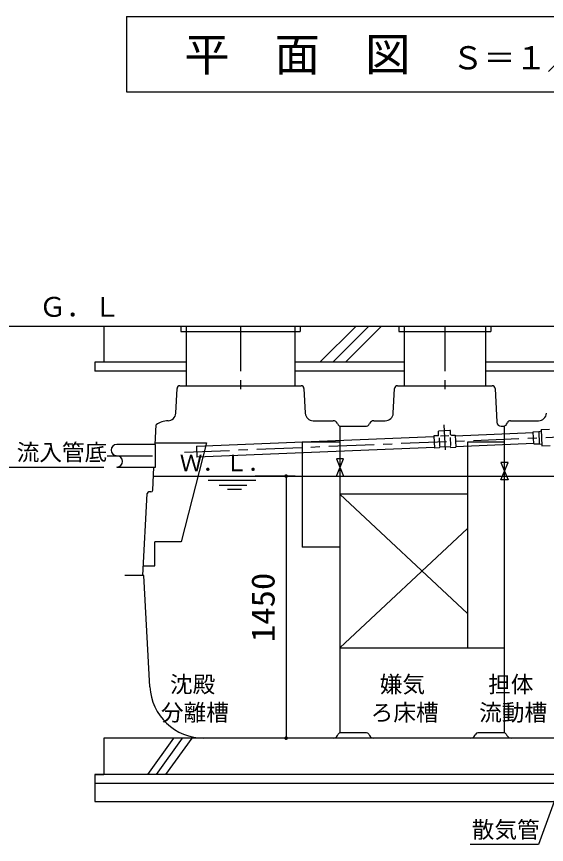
# Model space of a CAD drawing. Units: millimetres, scale not verified. Extents: x -14850 to 14850, y -10500 to 10500.
# Drawn here: x -10903 to -7972, y -6443 to -1863 of the extents above; entities that cross this region are included whole.
import ezdxf
from ezdxf.enums import TextEntityAlignment as Align

# ---------------------------------------------------------------- set-up
doc = ezdxf.new("R2010")
doc.units = ezdxf.units.MM
doc.header["$LTSCALE"] = 50
doc.linetypes.add('CHAIN1', pattern=[8, 5, -1, 1, -1])
for name, color, linetype, lineweight in [('0-0_機器', 2, 'Continuous', 25), ('0-1_空気管', 3, 'Continuous', 25), ('0-3_水管', 3, 'Continuous', 25), ('0-5_製作', 5, 'Continuous', 25)]:
    doc.layers.add(name, color=color, linetype=linetype, lineweight=lineweight)
doc.styles.add('ＭＳ ゴシック', font='')
doc.styles.get('ＭＳ ゴシック').set_extended_font_data('MS Gothic')

msp = doc.modelspace()

# ---------------------------------------------------------------- linework, layer by layer
at = {"layer": '0-0_機器'}
for p, q in [((-10594.27, -3575), (-6473.86, -3575)), ((-10419.26, -3575), (-10419.26, -3775)), ((-9994.26, -3575), (-9994.26, -3605)), ((-9994.26, -3605), (-9334.26, -3605)), ((-9964.26, -3575), (-9964.26, -3905)), ((-9364.26, -3575), (-9364.26, -3905)), ((-9334.26, -3575), (-9334.26, -3605)), ((-9225.18, -3775), (-9025.18, -3575)), ((-9154.46, -3775), (-8954.46, -3575)), ((-9083.75, -3775), (-8883.75, -3575)), ((-8789.26, -3575), (-8789.26, -3605)), ((-8789.26, -3605), (-8279.26, -3605)), ((-8759.26, -3575), (-8759.26, -3905)), ((-8309.26, -3575), (-8309.26, -3905)), ((-8279.26, -3575), (-8279.26, -3605)), ((-10469.26, -3775), (-10469.26, -3825)), ((-9964.26, -3775), (-10469.26, -3775)), ((-8759.26, -3775), (-9364.26, -3775)), ((-7914.26, -3775), (-8309.26, -3775)), ((-9964.26, -3825), (-10469.26, -3825)), ((-8759.26, -3825), (-9364.26, -3825)), ((-7914.26, -3825), (-8309.26, -3825)), ((-10419.26, -5855), (-10419.26, -6055.01)), ((-6819.26, -5855), (-10419.26, -5855)), ((-10034.2, -5855), (-10178.54, -6055.01)), ((-10128.54, -6055.01), (-9984.2, -5855)), ((-9934.2, -5855), (-10078.54, -6055.01)), ((-6769.26, -6055.01), (-10469.26, -6055.01)), ((-10469.26, -6055.01), (-10469.26, -6205.01)), ((-6769.26, -6105), (-10469.26, -6105)), ((-10469.26, -6205.01), (-6769.26, -6205.01))]:
    msp.add_line(p, q, dxfattribs=at)
at = {"layer": '0-0_機器', "color": 3}
msp.add_line((-10469.26, -6055.01), (-10419.26, -6055.01), dxfattribs=at)
at = {"layer": '0-1_空気管', "linetype": 'CHAIN1'}
for p, q in [((-9664.26, -3575), (-9664.26, -3970.58)), ((-8534.26, -3575), (-8534.26, -3970.58)), ((-8539.31, -4120.55), (-8531.8, -4259.2)), ((-9974.26, -4273.01), (-7613.76, -4176)), ((-10400.82, -4292.51), (-10115.26, -4292.51))]:
    msp.add_line(p, q, dxfattribs=at)
at = {"layer": '0-1_空気管'}
for p, q in [((-10022.44, -4057.32), (-10015.25, -3920.17)), ((-9999.27, -3905), (-9329.25, -3905)), ((-9313.27, -3920.17), (-9306.09, -4057.31)), ((-8819.44, -4057.31), (-8812.25, -3920.17)), ((-8796.27, -3905), (-8272.25, -3905)), ((-8256.27, -3920.17), (-8246.52, -4106.26)), ((-10136.27, -4230), (-10130.6, -4121.86)), ((-9262.15, -4099), (-9151.62, -4099)), ((-9128.37, -4113.38), (-9124.42, -4121.27)), ((-8954.1, -4121.27), (-8950.16, -4113.38)), ((-8926.9, -4099), (-8863.38, -4099)), ((-8192.44, -4117.95), (-8188.5, -4110.06)), ((-8170.61, -4099), (-8016.38, -4099)), ((-9114.26, -4128.8), (-9114.26, -5825.22)), ((-9111.9, -4129.01), (-8966.62, -4129.01)), ((-8506.71, -4153.65), (-8570.16, -4156.26)), ((-8569.11, -4181.73), (-8570.16, -4156.26)), ((-8476.54, -4181.43), (-8045.13, -4163.71)), ((-8222.55, -4129.01), (-8210.33, -4129.01)), ((-8204.26, -5825.22), (-8204.26, -4128.06)), ((-8042.52, -4227.15), (-8045.27, -4160.21)), ((-8015.3, -4158.98), (-8012.55, -4225.92)), ((-8000.78, -4146.87), (-7955.82, -4145.02)), ((-8000.78, -4146.87), (-7997.09, -4236.8)), ((-9907.77, -4240.25), (-8594.44, -4186.28)), ((-8566, -4194.22), (-8564.17, -4238.58)), ((-8512.05, -4181.99), (-8559.01, -4183.92)), ((-8504.24, -4191.68), (-8502.42, -4236.04)), ((-8497.27, -4178.78), (-8476.69, -4177.94)), ((-8476.69, -4177.94), (-8473.93, -4244.88)), ((-10135.79, -4221.01), (-9852.97, -4221.01)), ((-9852.97, -4221.01), (-9991.51, -4768.01)), ((-9907.77, -4240.25), (-9905.3, -4300.2)), ((-8591.98, -4246.23), (-9905.3, -4300.2)), ((-9323.26, -4218.01), (-9323.26, -4798)), ((-9114.26, -4218.01), (-9323.26, -4218.01)), ((-8563.76, -4248.58), (-8591.84, -4249.73)), ((-8563.76, -4248.58), (-8563.84, -4246.78)), ((-8560.87, -4243.55), (-8505.31, -4241.27)), ((-8502.01, -4246.04), (-8502.08, -4244.24)), ((-8502.01, -4246.04), (-8473.93, -4244.88)), ((-8474.08, -4241.38), (-8042.67, -4223.66)), ((-8408.26, -4218.01), (-8408.26, -5355.01)), ((-8204.26, -4218.01), (-8408.26, -4218.01)), ((-7997.09, -4236.8), (-7952.13, -4234.95)), ((-9134.26, -4405.01), (-9094.26, -4309)), ((-10348.05, -4355.01), (-10134.43, -4355.01)), ((-10149.53, -4483.03), (-10142.82, -4355.01)), ((-10145.44, -4405.01), (-7398.88, -4405.01)), ((-9579.77, -4430.01), (-9843.16, -4430.01)), ((-9781.64, -4455.01), (-9628.8, -4455.01)), ((-9658.6, -4480.01), (-9736.46, -4480.01)), ((-10204.26, -4955.01), (-10180.52, -4501.98)), ((-10159.51, -4492.51), (-10170.53, -4492.51)), ((-8408.26, -4505), (-9114.26, -4505)), ((-8408.26, -5164.46), (-9114.26, -4505)), ((-9114.26, -5355.01), (-8408.26, -4695.55)), ((-9991.51, -4768.01), (-10137.54, -4768.01)), ((-10137.54, -4902.01), (-10137.54, -4768.01)), ((-9114.26, -4798), (-9323.26, -4798)), ((-10201.52, -4902.01), (-10137.54, -4902.01)), ((-10198, -4955.01), (-10304.26, -4955.01)), ((-10165.73, -5570.71), (-10198, -4955.01)), ((-9114.26, -5355.01), (-8204.26, -5355.01)), ((-7764.26, -5748), (-8017.21, -6442.83)), ((-9151.62, -5855), (-9866.14, -5855)), ((-9127.47, -5840.08), (-9123.53, -5832.19)), ((-8966.62, -5825.01), (-9111.9, -5825.01)), ((-8954.99, -5832.19), (-8951.05, -5840.08)), ((-8391.62, -5855), (-8926.9, -5855)), ((-8367.47, -5840.08), (-8363.53, -5832.19)), ((-8206.62, -5825.01), (-8351.9, -5825.01)), ((-8194.99, -5832.19), (-8191.05, -5840.08)), ((-7681.62, -5855), (-8166.9, -5855)), ((-8017.21, -6442.83), (-8394.12, -6442.83))]:
    msp.add_line(p, q, dxfattribs=at)
for points in [[(-8502.36, -4174.09), (-8503.21, -4153.51), (-8506.54, -4153.64)], [(-8045.27, -4160.21), (-8015.3, -4158.98), (-8000.48, -4154.36)], [(-8569.11, -4181.73), (-8594.59, -4182.78), (-8591.84, -4249.73)], [(-10134.43, -4355.01), (-10134.43, -4230), (-10348.05, -4230)], [(-8042.52, -4227.15), (-8012.55, -4225.92), (-7997.4, -4229.3)], [(-9094.26, -4309), (-9134.26, -4309), (-9094.26, -4405.01)]]:
    msp.add_lwpolyline(points, dxfattribs=at)
msp.add_lwpolyline([(-8184.26, -4329.01), (-8224.26, -4329.01), (-8184.26, -4425.01), (-8224.26, -4425.01)], close=True, dxfattribs=at)
for centre, radius, start, end in [((-9999.27, -3921.01), 16, 90, 177), ((-9329.25, -3921.01), 16, 2.99998, 90), ((-8796.27, -3921.01), 16, 90, 177), ((-8272.25, -3921.01), 16, 3, 90), ((-10066.38, -4055.01), 44, 272.03029, 357), ((-9262.15, -4055.01), 44, 182.99998, 270), ((-8863.38, -4055.01), 44, 270, 357), ((-8016.38, -4055.01), 44, 270, 357), ((-10064.82, -4205), 106.02, 90, 128.35054), ((-9151.62, -4125), 26, 26.56503, 89.99998), ((-9111.9, -4115.01), 14, 206.56503, 270), ((-8966.62, -4115.01), 14, 270, 333.43495), ((-8926.9, -4125), 26, 90, 153.43495), ((-8222.55, -4105.01), 24, 182.99998, 270), ((-8210.33, -4109.01), 20, 270, 333.43495), ((-8170.61, -4119), 20, 90, 153.43495), ((-8497.47, -4173.89), 4.9, 182.35312, 272.35312), ((-10348.05, -4261.26), 31.25, 90, 270), ((-8560.74, -4246.65), 3.1, 92.35312, 182.35312), ((-8505.18, -4244.37), 3.1, 2.35312, 92.35312), ((-10348.05, -4323.75), 31.25, 270, 90), ((-10159.51, -4482.51), 10, 270, 357), ((-10170.53, -4502.5), 10, 90, 177), ((-9866.14, -5555), 300, 182.99998, 270), ((-9151.62, -5828), 27, 270, 333.43495), ((-9111.9, -5838.01), 13, 90, 153.43495), ((-8966.62, -5838.01), 13, 26.56503, 90), ((-8926.9, -5828), 27, 206.56503, 270), ((-8391.62, -5828), 27, 270, 333.43495), ((-8351.9, -5838.01), 13, 90, 153.43495), ((-8206.62, -5838.01), 13, 26.56503, 90), ((-8166.9, -5828), 27, 206.56503, 270)]:
    msp.add_arc(centre, radius, start, end, dxfattribs=at)
at = {"layer": '0-3_水管'}
for p, q in [((-10294.41, -1862.8), (-10294.41, -2279.47)), ((-10294.41, -1862.8), (-6961.08, -1862.8)), ((-10294.41, -2279.47), (-6961.08, -2279.47))]:
    msp.add_line(p, q, dxfattribs=at)
at = {"layer": '0-5_製作', "color": 2}
for p, q in [((-11692.92, -3575), (-10493.56, -3575)), ((-10967.92, -4355), (-10420.35, -4355)), ((-9362.21, -4405.01), (-9582.82, -4405.01)), ((-9412.21, -4405.01), (-9412.21, -5855)), ((-9362.21, -5855), (-9582.82, -5855))]:
    msp.add_line(p, q, dxfattribs=at)
at = {"layer": '0-5_製作'}
for points in [[(-9417.03, -4396.24), (-9412.21, -4405.01), (-9418.09, -4396.92)], [(-9415.89, -4395.71), (-9412.21, -4405.01), (-9417.03, -4396.24)], [(-9415.89, -4395.71), (-9412.21, -4395.01), (-9412.21, -4405.01)], [(-9414.7, -4395.32), (-9412.21, -4395.01), (-9415.89, -4395.71)], [(-9413.47, -4395.08), (-9412.21, -4395.01), (-9414.7, -4395.32)], [(-9412.21, -4395.01), (-9402.21, -4405.01), (-9412.21, -4405.01)], [(-9411.58, -4395.02), (-9402.21, -4405.01), (-9412.21, -4395.01)], [(-9410.34, -4395.18), (-9402.21, -4405.01), (-9411.58, -4395.02)], [(-9409.12, -4395.49), (-9402.21, -4405.01), (-9410.34, -4395.18)], [(-9407.95, -4395.96), (-9402.21, -4405.01), (-9409.12, -4395.49)], [(-9406.85, -4396.56), (-9402.21, -4405.01), (-9407.95, -4395.96)], [(-9405.84, -4397.3), (-9402.21, -4405.01), (-9406.85, -4396.56)], [(-9422.19, -4404.38), (-9412.21, -4405.01), (-9422.21, -4405.01)], [(-9422.21, -4405.01), (-9419.5, -4411.85), (-9422.13, -4406.26)], [(-9422.21, -4405.01), (-9418.59, -4412.71), (-9419.5, -4411.85)], [(-9412.21, -4405.01), (-9418.59, -4412.71), (-9422.21, -4405.01)], [(-9422.04, -4403.13), (-9412.21, -4405.01), (-9422.19, -4404.38)], [(-9422.13, -4406.26), (-9420.3, -4410.88), (-9421.9, -4407.49)], [(-9422.13, -4406.26), (-9419.5, -4411.85), (-9420.3, -4410.88)], [(-9421.72, -4401.92), (-9412.21, -4405.01), (-9422.04, -4403.13)], [(-9421.9, -4407.49), (-9420.98, -4409.82), (-9421.51, -4408.69)], [(-9421.9, -4407.49), (-9420.3, -4410.88), (-9420.98, -4409.82)], [(-9421.26, -4400.75), (-9412.21, -4405.01), (-9421.72, -4401.92)], [(-9420.66, -4399.65), (-9412.21, -4405.01), (-9421.26, -4400.75)], [(-9419.92, -4398.63), (-9412.21, -4405.01), (-9420.66, -4399.65)], [(-9419.06, -4397.72), (-9412.21, -4405.01), (-9419.92, -4398.63)], [(-9418.09, -4396.92), (-9412.21, -4405.01), (-9419.06, -4397.72)], [(-9412.21, -4405.01), (-9417.57, -4413.45), (-9418.59, -4412.71)], [(-9412.21, -4405.01), (-9416.47, -4414.05), (-9417.57, -4413.45)], [(-9412.21, -4405.01), (-9415.3, -4414.52), (-9416.47, -4414.05)], [(-9412.21, -4405.01), (-9414.09, -4414.83), (-9415.3, -4414.52)], [(-9412.21, -4405.01), (-9412.84, -4414.99), (-9414.09, -4414.83)], [(-9412.21, -4405.01), (-9412.21, -4415.01), (-9412.84, -4414.99)], [(-9412.21, -4405.01), (-9410.96, -4414.93), (-9412.21, -4415.01)], [(-9412.21, -4405.01), (-9409.73, -4414.69), (-9410.96, -4414.93)], [(-9412.21, -4405.01), (-9408.53, -4414.3), (-9409.73, -4414.69)], [(-9412.21, -4405.01), (-9407.39, -4413.77), (-9408.53, -4414.3)], [(-9402.21, -4405.01), (-9407.39, -4413.77), (-9412.21, -4405.01)], [(-9402.21, -4405.01), (-9406.33, -4413.1), (-9407.39, -4413.77)], [(-9402.21, -4405.01), (-9405.37, -4412.29), (-9406.33, -4413.1)], [(-9404.92, -4398.16), (-9402.21, -4405.01), (-9405.84, -4397.3)], [(-9402.21, -4405.01), (-9404.51, -4411.38), (-9405.37, -4412.29)], [(-9404.92, -4398.16), (-9402.29, -4403.75), (-9402.21, -4405.01)], [(-9404.12, -4399.13), (-9402.29, -4403.75), (-9404.92, -4398.16)], [(-9402.21, -4405.01), (-9403.77, -4410.36), (-9404.51, -4411.38)], [(-9404.12, -4399.13), (-9402.53, -4402.52), (-9402.29, -4403.75)], [(-9403.45, -4400.19), (-9402.53, -4402.52), (-9404.12, -4399.13)], [(-9402.21, -4405.01), (-9403.16, -4409.26), (-9403.77, -4410.36)], [(-9403.45, -4400.19), (-9402.91, -4401.32), (-9402.53, -4402.52)], [(-9402.21, -4405.01), (-9402.7, -4408.1), (-9403.16, -4409.26)], [(-9402.21, -4405.01), (-9402.39, -4406.88), (-9402.7, -4408.1)], [(-9402.21, -4405.01), (-9402.23, -4405.63), (-9402.39, -4406.88)], [(-9422.19, -5854.38), (-9412.21, -5855), (-9422.21, -5855)], [(-9422.21, -5855), (-9417.57, -5863.45), (-9422.13, -5856.26)], [(-9422.21, -5855), (-9416.47, -5864.05), (-9417.57, -5863.45)], [(-9412.21, -5855), (-9416.47, -5864.05), (-9422.21, -5855)], [(-9422.04, -5853.13), (-9412.21, -5855), (-9422.19, -5854.38)], [(-9422.13, -5856.26), (-9418.59, -5862.71), (-9421.9, -5857.49)], [(-9422.13, -5856.26), (-9417.57, -5863.45), (-9418.59, -5862.71)], [(-9421.72, -5851.91), (-9412.21, -5855), (-9422.04, -5853.13)], [(-9421.9, -5857.49), (-9419.5, -5861.85), (-9421.51, -5858.69)], [(-9421.9, -5857.49), (-9418.59, -5862.71), (-9419.5, -5861.85)], [(-9421.26, -5850.75), (-9412.21, -5855), (-9421.72, -5851.91)], [(-9421.51, -5858.69), (-9420.3, -5860.88), (-9420.98, -5859.82)], [(-9421.51, -5858.69), (-9419.5, -5861.85), (-9420.3, -5860.88)], [(-9420.66, -5849.65), (-9412.21, -5855), (-9421.26, -5850.75)], [(-9419.92, -5848.63), (-9412.21, -5855), (-9420.66, -5849.65)], [(-9419.06, -5847.72), (-9412.21, -5855), (-9419.92, -5848.63)], [(-9418.09, -5846.91), (-9412.21, -5855), (-9419.06, -5847.72)], [(-9417.03, -5846.24), (-9412.21, -5855), (-9418.09, -5846.91)], [(-9417.03, -5846.24), (-9412.21, -5845), (-9412.21, -5855)], [(-9415.89, -5845.71), (-9412.21, -5845), (-9417.03, -5846.24)], [(-9412.21, -5855), (-9415.3, -5864.52), (-9416.47, -5864.05)], [(-9414.7, -5845.32), (-9412.21, -5845), (-9415.89, -5845.71)], [(-9412.21, -5855), (-9414.09, -5864.83), (-9415.3, -5864.52)], [(-9413.47, -5845.08), (-9412.21, -5845), (-9414.7, -5845.32)], [(-9412.21, -5855), (-9412.84, -5864.99), (-9414.09, -5864.83)], [(-9412.21, -5855), (-9412.21, -5865), (-9412.84, -5864.99)], [(-9412.21, -5845), (-9402.21, -5855), (-9412.21, -5855)], [(-9411.58, -5845.02), (-9402.21, -5855), (-9412.21, -5845)], [(-9412.21, -5855), (-9410.96, -5864.93), (-9412.21, -5865)], [(-9412.21, -5855), (-9409.73, -5864.69), (-9410.96, -5864.93)], [(-9412.21, -5855), (-9408.53, -5864.3), (-9409.73, -5864.69)], [(-9412.21, -5855), (-9407.39, -5863.77), (-9408.53, -5864.3)], [(-9412.21, -5855), (-9406.33, -5863.1), (-9407.39, -5863.77)], [(-9402.21, -5855), (-9406.33, -5863.1), (-9412.21, -5855)], [(-9410.34, -5845.18), (-9402.21, -5855), (-9411.58, -5845.02)], [(-9409.12, -5845.49), (-9402.21, -5855), (-9410.34, -5845.18)], [(-9407.95, -5845.96), (-9402.21, -5855), (-9409.12, -5845.49)], [(-9406.85, -5846.56), (-9402.21, -5855), (-9407.95, -5845.96)], [(-9406.85, -5846.56), (-9402.29, -5853.75), (-9402.21, -5855)], [(-9405.84, -5847.3), (-9402.29, -5853.75), (-9406.85, -5846.56)], [(-9402.21, -5855), (-9405.37, -5862.29), (-9406.33, -5863.1)], [(-9405.84, -5847.3), (-9402.53, -5852.52), (-9402.29, -5853.75)], [(-9404.92, -5848.16), (-9402.53, -5852.52), (-9405.84, -5847.3)], [(-9402.21, -5855), (-9404.51, -5861.38), (-9405.37, -5862.29)], [(-9404.92, -5848.16), (-9402.91, -5851.32), (-9402.53, -5852.52)], [(-9404.12, -5849.13), (-9402.91, -5851.32), (-9404.92, -5848.16)], [(-9402.21, -5855), (-9403.77, -5860.36), (-9404.51, -5861.38)], [(-9404.12, -5849.13), (-9403.45, -5850.19), (-9402.91, -5851.32)], [(-9402.21, -5855), (-9403.16, -5859.26), (-9403.77, -5860.36)], [(-9402.21, -5855), (-9402.7, -5858.1), (-9403.16, -5859.26)], [(-9402.21, -5855), (-9402.39, -5856.88), (-9402.7, -5858.1)], [(-9402.21, -5855), (-9402.23, -5855.63), (-9402.39, -5856.88)]]:
    msp.add_solid(points, dxfattribs=at)

# ---------------------------------------------------------------- texts
at = {"layer": '0-0_機器', "color": 4, "style": 'ＭＳ ゴシック'}
msp.add_text('流入管底', height=91.79, dxfattribs=at).set_placement((-10901.94, -4346.73), align=Align.BOTTOM_LEFT)
at = {"layer": '0-1_空気管', "color": 4, "style": 'ＭＳ ゴシック'}
for s, p in [('Ｗ．Ｌ．', (-10000.19, -4405.37)), ('沈殿', (-10054.23, -5630.37)), ('嫌気', (-8894.13, -5630.37)), ('担体', (-8294.48, -5630.37)), ('分離槽', (-10104.23, -5786.37)), ('ろ床槽', (-8944.13, -5786.37)), ('流動槽', (-8344.48, -5786.37)), ('散気管', (-8385.51, -6434.62))]:
    msp.add_text(s, height=91.79, dxfattribs=at).set_placement(p, align=Align.BOTTOM_LEFT)
at = {"layer": '0-3_水管', "color": 4, "style": 'ＭＳ ゴシック'}
for s, height, p in [('平\u3000面\u3000図', 183.3, (-9974.83, -2218.85)), ('Ｓ＝１／５０', 128.4, (-8495.49, -2193.5))]:
    msp.add_text(s, height=height, dxfattribs=at).set_placement(p, align=Align.BOTTOM_LEFT)
at = {"layer": '0-5_製作', "color": 4, "style": 'ＭＳ ゴシック'}
msp.add_text('Ｇ．Ｌ', height=110, rotation=0.002, dxfattribs=at).set_placement((-10778.21, -3556.76), align=Align.BOTTOM_LEFT)
at = {"layer": '0-5_製作', "color": 4, "style": 'ＭＳ ゴシック', "width": 1.1}
msp.add_text('1450', height=128.4, rotation=90, dxfattribs=at).set_placement((-9437.21, -5323.76), align=Align.BOTTOM_LEFT)

doc.saveas('drawing.dxf')
